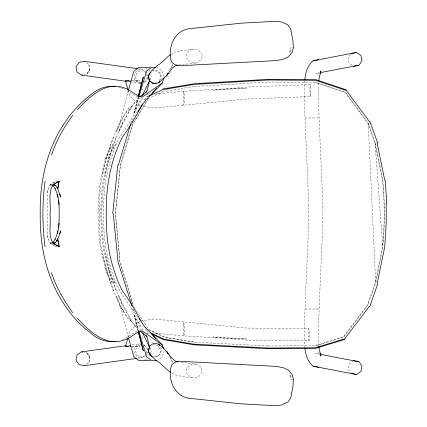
<?xml version="1.0" encoding="UTF-8"?>
<svg xmlns="http://www.w3.org/2000/svg" width="427" height="427" viewBox="0 0 427 427"><rect width="100%" height="100%" fill="white"/><g stroke="black" fill="none" stroke-linecap="round" stroke-linejoin="round"><path stroke-width="0.32" stroke-dasharray="2.13 1.6" d="M56.215 182.276L56.401 181.059L50.311 184.843C44.552 193.057 48.849 204.656 47.216 213.97C48.849 223.278 44.552 234.877 50.311 243.096L56.401 246.881L49.964 242.792M304.803 80.863L304.259 88.704C304.873 130.336 307.936 171.867 308.828 213.489C307.936 255.106 304.873 296.642 304.259 338.275L304.846 346.767M318.739 82.907L318.339 88.704C318.948 130.336 322.017 171.867 322.908 213.489C322.017 255.106 318.948 296.642 318.339 338.275L318.873 345.998M140.771 321.029L154.563 319.07L246.694 328.069L308.822 328.721L308.401 336.914L309.009 340.767L246.881 340.111L213.132 336.972L246.491 338.969L212.742 337.656L183.941 335.873L152.861 332.996M47.653 192.55L48.251 188.371M88.832 362.592L89.819 357.292L86.857 352.841L89.819 357.292L88.853 362.592L85.864 364.626M146.525 353.433L147.267 349.307L144.321 344.861M128.362 90.524L119.773 122.549L113.475 137.179L105.8 159.116L101.327 181.059L100.404 188.323L99.326 203.001L99.203 213.97L99.326 224.938L100.404 239.611L101.327 246.881L105.8 268.818L113.475 290.76L119.773 305.385L128.362 337.415M140.307 97.575C131.5 103.398 128.708 114.463 122.517 122.549C117.964 133.315 113.433 144.064 109.707 155.145C103.446 177.835 100.921 201.416 102.064 224.938C102.731 242.28 105.859 259.557 110.865 276.136C115.914 289.292 120.291 302.935 128.207 314.72C131.836 320.736 134.831 327.584 141.31 331.122M315.334 345.667L343.74 337.042L367.663 305.369L375.717 283.437L382.747 246.87A222.83 145.81 -90 0 0 382.747 180.13L375.082 142.65L368.239 123.339L345.496 92.307L314.966 82.272M102.768 173.746C105.058 163.712 107.428 153.469 112.637 144.491C104.818 155.033 103.179 168.548 100.404 181.059C98.797 191.958 98.29 202.969 98.034 213.97C98.407 227.431 98.893 241.004 101.845 254.193C104.348 264.276 106.083 275.057 112.637 283.448C107.412 274.476 105.079 264.217 102.768 254.193M105.512 173.746C107.801 163.712 110.171 153.469 115.381 144.491C107.561 155.033 105.923 168.548 103.142 181.059C101.541 191.958 101.034 202.969 100.777 213.97C101.151 227.431 101.637 241.004 104.588 254.193C107.092 264.276 108.826 275.057 115.381 283.448C110.155 274.476 107.823 264.217 105.512 254.193M291.049 51.902L289.816 51.731L290.862 47.589L293.386 47.456M138.279 96.79L133.56 115.237L129.52 122.549L119.635 137.179L116.048 144.491L110.881 159.116L108.72 166.429L105.64 181.059L104.033 195.683L103.515 213.97L104.033 232.251L105.64 246.881L108.72 261.505L110.881 268.818L116.048 283.448L119.635 290.76L129.52 305.385L133.56 312.703L138.279 331.149M138.305 96.294L133.79 113.587L143.077 97.724M127.999 337.389L129.525 331.715L140.115 321.12M131.665 346.436L139.592 346.292L140.446 343.127M138.7 97.217L133.79 113.587L141.481 97.511M309.009 340.767C309.687 336.887 309.698 332.574 308.822 328.721M147.667 77.698L146.68 80.836L144.107 82.769M159.458 80.836L160.637 77.073L159.458 73.311L156.367 70.989L152.546 70.989M146.877 353.999L147.667 351.49M150.651 353.23L151.393 350.866L150.01 347.119M164.171 350.866L162.313 356.775L157.462 360.431M105.8 159.116L108.122 151.804M108.543 159.116L110.865 151.804M122.517 122.549L120.136 129.861L118.685 132.007L126.979 115.237M155.385 94.137L183.914 91.271L212.71 89.451L246.459 88.133L213.105 90.166L246.854 87.023L310.45 84.53L309.837 88.336L310.258 96.561L246.662 99.048L154.526 108.063L142.709 106.387M310.258 96.561C311.139 92.718 311.118 88.41 310.45 84.53M108.922 149.754L113.475 137.179M111.666 149.754L116.219 137.179M150.24 80.191L151.393 77.073L150.464 74.117M128.207 113.219L130.251 107.924L136.304 100.612M124.236 115.237L115.941 132.007L117.393 129.861L119.773 122.549L128.639 107.924L131.383 107.924M170.421 69.051L172.871 64.418M169.386 70.674L172.85 64.392M146.594 101.14L132.242 125.106L120.249 166.066L115.375 213.5L119.875 260.822L133.929 307.061M148.025 98.856L132.306 125.106L120.313 166.066L115.439 213.5L119.939 260.822L119.501 261.18L132.85 304.488M131.479 122.442L132.487 120.761M144.945 100.025L146.632 97.223L148.404 96.385M130.497 123.045L136.234 113.513M136.571 112.947L137.585 111.266M144.337 100.046L146.36 96.678L148.116 95.856M318.633 74.709L319.311 73.609M160.424 80.046L161.491 78.381L160.504 73.076L156.367 70.023L151.964 70.887M88.832 64.381L89.819 69.686L86.857 74.133L89.819 69.686L88.853 64.381L84.877 61.669M144.321 82.117L147.267 77.666L146.739 74.72M89.819 69.686L86.766 74.133L83.82 74.682M350.572 54.475L348.197 57.933L349.185 63.239L352.649 65.614M289.816 51.731L291.796 49.356M125.469 113.219L132.76 105.282M49.356 185.841L50.311 184.843L52.185 184.64M142.1 338.232L143.488 336.844M145.137 355.787L143.589 356.951L139.773 356.951L136.677 354.629L135.498 350.866L136.677 347.103L139.773 344.781L141.043 344.781M144.684 360.431L147.112 358.605M140.472 344.119L139.191 343.874L134.895 346.921L133.939 352.227L136.886 356.678L142.015 357.666L146.317 354.613M353.636 360.687L349.185 363.74L348.197 369.04L351.25 373.492M49.964 185.147L56.401 181.059M192.097 49.148L187.239 52.201L186.231 57.506L190.127 61.952L196.126 62.94L201.122 59.892L202.131 54.587L198.694 50.135L192.097 49.148L176.164 51.582L171.12 54.48M137.067 331.32C131.703 333.813 127.31 338.109 121.604 339.977M147.961 98.856L162.735 91.73M50.311 243.096L52.708 242.6L51.091 243.299L50.311 243.096L49.356 242.098M146.317 72.36L142.015 69.313L136.886 70.3L133.939 74.746L134.895 80.052L139.191 83.105L141.118 82.731M319.449 72.793L315.601 73.535L318.862 72.91M162.671 91.73L194.557 86.43M196.126 364.034L190.127 365.021L186.231 369.472L187.239 374.773L192.097 377.826L198.694 376.838L202.131 372.387L201.122 367.087L196.126 364.034L178.737 361.915M128.623 345.342L139.191 343.874M137.393 358.306L142.015 357.666M292.757 379.512L290.862 379.411L289.816 375.269L291.049 375.098M178.737 65.059L196.126 62.94M140.419 84.023L139.57 80.858L131.569 81.023M194.493 86.43L268.193 82.069M147.187 333.145L149.706 333.081M267.692 345.987L315.398 345.667L343.367 337.042L367.327 305.369L375.087 283.347L382.512 246.87A223.198 148.094 -90 0 0 382.512 180.13L374.826 142.65L367.903 123.339L345.123 92.307L315.03 82.272L268.129 82.069M131.596 346.078L139.592 346.292M156.127 67.509L157.462 67.509L162.313 71.16L164.171 77.073M141.043 83.158L139.773 83.158L136.677 80.836L135.498 77.073L136.677 73.311L139.773 70.989L143.589 70.989L146.167 72.921M305.172 117.953L319.252 117.953M305.172 309.02L319.252 309.02M131.383 320.015L128.639 320.015L119.773 305.385L117.393 298.073L115.941 295.932L124.236 312.703L119.773 305.385M153.186 344.781L156.367 344.781L159.458 347.103L160.637 350.866L159.458 354.629L156.367 356.951L152.546 356.951M89.809 357.292L86.766 352.841L83.82 352.291M131.639 80.746L139.57 80.858M147.155 94.004L149.674 94.068M267.756 345.987L193.757 342.096L164.833 337.277L148.665 329.607M138.711 68.854L142.015 69.313M128.623 81.637L129.947 81.819M130.609 81.909L139.191 83.105M192.097 377.826L176.164 375.392L171.12 372.493M193.821 342.096L164.897 337.277L148.729 329.607M319.449 354.18L315.601 353.439L318.862 354.063M151.964 356.086L156.367 356.951L160.504 353.898L161.491 348.597L160.424 346.927M50.311 184.843L52.708 185.334M138.225 96.881L134.484 95.37L124.577 89.227M118.717 87.135L120.446 87.631M121.604 87.962L124.027 88.949M145.655 68.24L148.084 70.065M148.569 70.428L149.541 71.16M144.107 345.165L146.68 347.103L147.47 349.612M142.074 88.917L143.456 90.305M140.083 106.013L129.493 95.413L128.308 91.004M125.469 314.72L132.76 322.657M289.816 375.269L291.796 377.644M136.304 327.328L130.251 320.015L128.207 314.72M134.286 307.611L148.372 329.057M132.936 308.902L134.014 310.552M146.957 330.349L147.673 331.448M137.809 317.218L132.776 309.516L131.97 306.997M145.361 328.763L147.518 332.067M318.633 352.264L319.311 353.364M143.077 330.21L133.79 314.347L138.14 331.005M169.386 356.299L172.85 362.582L170.117 357.346M126.979 312.703L118.685 295.932L120.136 298.073L122.517 305.385M141.481 330.429L133.79 314.347L138.7 330.717M116.219 290.76L111.666 278.18M113.475 290.76L108.922 278.18M108.543 268.818L110.865 276.136M105.8 268.818L108.122 276.136M146.877 73.94L147.859 77.073M47.653 235.389L48.251 239.568M375.082 142.65L382.747 246.87M368.239 123.339L375.717 283.437M183.418 324.92L183.551 334.731L183.941 335.873C184.384 331.299 184.811 326.484 183.754 322.001L183.418 324.92M183.519 92.387L183.38 102.181L183.717 105.133C184.79 100.66 184.347 95.84 183.914 91.271L183.519 92.387"/><path stroke-width="0.64" d="M52.708 242.6C59.091 234.781 59.193 223.588 59.198 213.97C59.193 204.352 59.091 193.153 52.708 185.334M304.894 79.555C305.374 72.537 307.573 65.256 313.295 60.73L318.425 59.743M318.873 80.975L319.054 78.397L321.003 70.861L320.325 71.96M58.638 227.548L59.075 223.156M112.707 213.5L117.815 164.955M45.091 181.059C42.172 202.852 42.172 225.088 45.091 246.881M377.052 284.35L384.716 246.87L386.211 223.556L386.211 203.444M146.061 92.627L147.059 90.93L149.455 80.836L148.276 77.073L149.455 73.311L151.003 72.147M138.444 96.155L143.323 77.073L138.305 96.294M128.362 90.524L133.822 71.16L138.679 67.509L150.363 67.509M128.335 346.377L125.623 346.212L127.657 338.648M138.892 96.587L146.6 71.16L151.457 67.509L155.46 67.509M118.29 165.233L130.614 124.193M171.627 364.925C166.824 379.069 174.68 397.857 191.2 398.492L241.682 403.867L274.417 405.65L281.147 405.106L287.787 402.229L290.734 397.825L292.874 386.867L293.386 379.544L292.281 374.933L288.406 370.156L283.181 367.7L276.552 366.43L179.036 361.205L174.856 362.352L172.086 364.557M140.237 320.015C135.076 309.788 129.103 300.032 122.378 290.76C117.35 281.574 114.335 271.519 111.463 261.505C105.875 240.059 105.618 217.679 106.777 195.683C108.298 175.476 113.16 155.289 122.378 137.179C129.103 127.903 135.076 118.146 140.237 107.924C146.018 98.317 154.814 91.165 162.313 82.982L163.984 77.666M146.061 335.312L147.059 337.01L149.455 347.103L148.276 350.866L149.455 354.629L152.033 356.566M149.909 355.595L150.464 353.823M57.053 233.676L58.003 230.799M59.796 233.676L60.741 230.799L58.83 236.633L56.513 241.084L55.446 242.6L53.829 243.299L53.055 243.096C47.61 234.749 51.331 223.353 49.959 213.97C51.331 204.586 47.61 193.191 53.055 184.843L59.139 181.059L57.746 188.862L60.741 197.141L59.796 194.264M51.496 155.231C56.193 140.793 63.788 127.422 72.771 115.237M369.718 306.698L377.473 284.686M142.335 95.723L149.455 80.836L152.546 83.158L153.821 83.158M167.811 73.529L166.551 75.814L158.636 82.827L153.645 83.815L149.471 80.767L148.559 75.462L151.339 71.01L156.421 66.281L159.89 63.997L168.878 55.772L170.56 54.805M168.206 73.033L166.551 75.814L172.823 67.61L176.164 65.374L178.096 65.139M138.209 111.233L142.591 103.948M56.513 241.084L57.746 239.077L59.139 246.881L53.055 243.096L52.099 242.098M158.636 82.827L159.709 81.162M369.376 306.367L344.664 338.83L315.318 347.727L267.841 348.032L193.73 344.151L163.632 339.001L150.037 332.569M152.268 93.294L156.378 88.384M147.059 90.93L144.913 93.294L139.693 96.945M77.324 109.808C88.859 97.164 105.522 80.847 124.348 87.962C130.993 89.675 135.572 96.321 142.437 96.945L162.313 82.982M52.099 185.841L53.055 184.843L53.829 184.64L55.446 185.334L57.746 188.862L59.139 181.059L52.708 185.147M319.892 73.412L320.73 72.547M148.996 96.107L162.586 89.67L194.413 84.37L268.049 80.014L315.526 80.319L346.334 90.471L369.793 122.095M344.712 339.428L315.489 348.411L268.065 348.715L193.89 344.835L163.402 339.577L151.638 334.01M53.055 243.096L55.446 242.6M313.295 60.73L356.235 52.494M320.165 72.659L358.541 65.299M84.381 61.328L79.075 62.321L76.027 66.767L77.015 72.072L81.461 75.125L82.641 74.901M351.25 53.487L356.556 52.494L361.002 55.547L361.989 60.853L358.942 65.299L353.636 66.292M162.735 88.987L194.557 83.687L268.193 79.326L315.889 79.673L346.356 89.857M81.728 351.853L125.981 345.705M84.551 365.645L136.731 358.397M115.909 341.392C106.334 342.78 96.342 338.824 89.574 332.046C77.415 323.084 67.925 310.995 60.276 298.073C45.417 272.794 39.711 243.054 40.239 213.97C39.594 182.03 46.719 149.242 64.861 122.549C72.131 111.116 81.925 101.642 92.488 93.294C98.829 88.352 107.214 85.421 115.285 86.484M127.967 89.745L125.597 80.916L128.975 80.783M125.623 346.212L130.945 346.078M155.092 83.158L156.367 83.158M150.363 360.431L138.679 360.431L133.822 356.775L128.532 338.056M156.794 360.431L151.457 360.431L146.6 356.775L138.892 331.347M130.918 81.018L125.597 80.916M178.096 361.834L176.164 361.6C169.167 357.095 166.007 348.491 158.636 344.146L153.645 343.159L149.471 346.212L148.559 351.512L151.339 355.963L156.421 360.692L159.89 362.977L168.878 371.207L170.56 372.173M84.551 61.328L137.393 68.667M81.728 75.125L125.981 81.269M353.636 360.687L358.942 361.674L361.989 366.126L361.002 371.426L356.556 374.479L351.25 373.492M82.641 352.072L81.461 351.853L77.015 354.906L76.027 360.207L79.075 364.658L84.381 365.645M320.165 354.314L358.541 361.674M304.937 348.074C305.524 354.88 307.744 361.861 313.295 366.243L318.425 367.236M313.295 366.243L356.235 374.479M53.055 184.843L55.446 185.334M140.318 331.464L144.913 334.64L147.059 337.01M52.708 242.792L59.139 246.881L57.746 239.077M163.429 348.501L162.313 344.952L142.437 330.994C135.572 331.619 130.993 338.264 124.348 339.977C105.522 347.087 88.859 330.776 77.324 318.126M172.086 62.443L174.856 64.648L179.036 65.795L276.552 60.57L283.181 59.3L288.406 56.844L292.281 52.067L293.386 47.456L292.874 40.133L290.734 29.175L287.787 24.771L281.147 21.894L274.417 21.35L241.682 23.133L191.2 28.508C174.68 29.143 166.824 47.931 171.627 62.075M145.308 327.328L162.313 344.952M319.892 353.561L320.73 354.431M152.268 334.64L155.967 339.059M72.771 312.703C63.788 300.512 56.193 287.147 51.496 272.709M139.047 318.254L145.159 327.6M158.636 344.146L159.709 345.817M320.325 355.018L321.003 356.118L319.054 348.576L318.916 346.644M168.206 353.94L166.551 351.159L167.811 353.444M142.623 332.809L149.455 347.103M370.081 121.684L377.564 142.65M58.003 197.141L57.053 194.264M131.927 305.727L118.044 261.895L113.24 213.5M138.305 331.646L143.323 350.866L138.444 331.784M377.052 142.65L384.716 180.13M59.075 204.784L58.638 200.391M385.245 180.13L386.761 203.444M55.296 188.371L55.296 188.862M55.296 239.077L55.296 239.568"/></g></svg>
